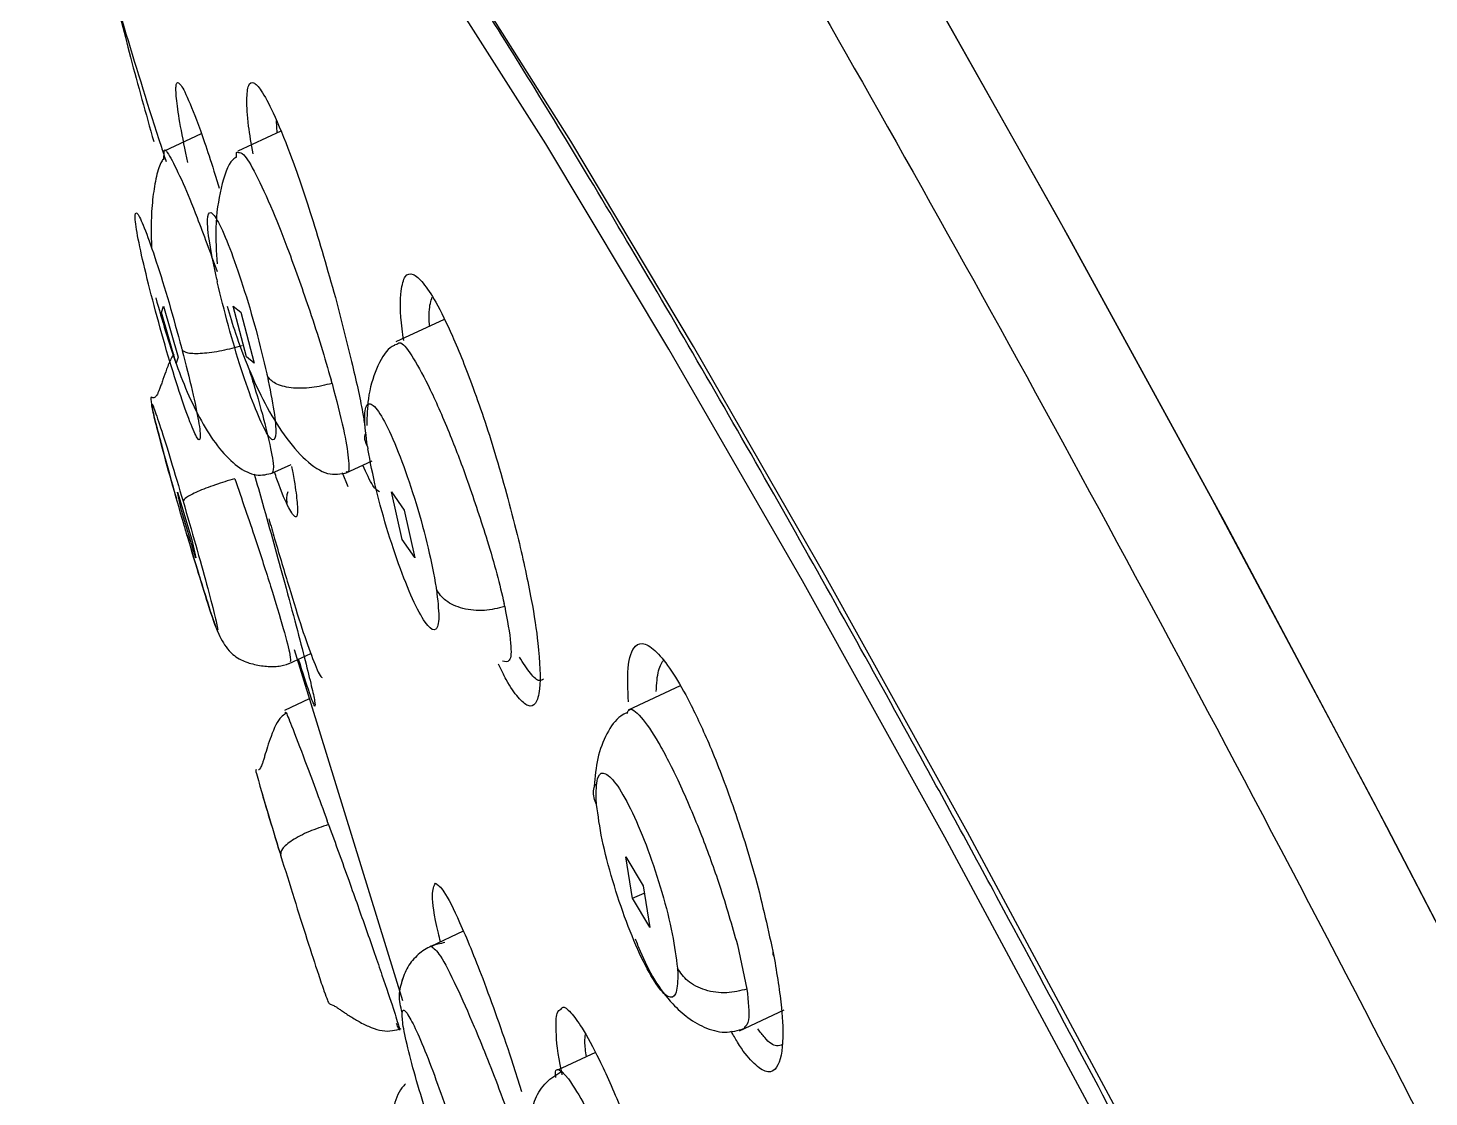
# Model space of a CAD drawing. Header units: millimetres. Extents: x 6110 to 6704, y -3675 to -2835.
# Drawn here: x 6564.889 to 6568.21, y -3186.723 to -3184.189 of the extents above; entities that cross this region are included whole.
import ezdxf

# ---------------------------------------------------------------- set-up
doc = ezdxf.new("R2010")
doc.units = ezdxf.units.MM
doc.header["$LTSCALE"] = 0.1
doc.layers.get('0').update_dxf_attribs({"lineweight": 13})

msp = doc.modelspace()

# ---------------------------------------------------------------- linework, layer by layer
at = {"linetype": 'Continuous', "lineweight": 25}
for p, q in [((6565.4877, -3184.4334), (6565.3858, -3184.4811)), ((6565.4791, -3184.4374), (6565.4777, -3184.4091)), ((6565.2992, -3184.44), (6565.2116, -3184.481)), ((6565.2104, -3184.5013), (6565.2117, -3184.4811)), ((6565.336, -3184.7847), (6565.3374, -3184.7908)), ((6565.2052, -3184.8634), (6565.2096, -3184.8486)), ((6565.2399, -3184.9841), (6565.2052, -3184.8634)), ((6565.2096, -3184.8486), (6565.2443, -3184.9693)), ((6565.4065, -3184.969), (6565.3748, -3184.8483)), ((6565.3748, -3184.8483), (6565.3929, -3184.8631)), ((6565.3929, -3184.8631), (6565.4247, -3184.9838)), ((6565.8751, -3184.8798), (6565.7608, -3184.9333)), ((6565.2443, -3184.9691), (6565.2398, -3184.9839)), ((6565.4246, -3184.9836), (6565.4065, -3184.9689)), ((6565.7567, -3184.9404), (6565.7632, -3184.9386)), ((6565.6094, -3185.0316), (6565.607, -3185.0232)), ((6565.6934, -3185.1815), (6565.6942, -3185.1868)), ((6565.4671, -3185.2448), (6565.5123, -3185.2236)), ((6565.6415, -3185.2447), (6565.7047, -3185.2151)), ((6565.6476, -3185.2765), (6565.634, -3185.2435)), ((6565.2529, -3185.3326), (6565.2433, -3185.2893)), ((6565.2433, -3185.2893), (6565.2773, -3185.4023)), ((6565.7755, -3185.4016), (6565.7501, -3185.2885)), ((6565.7501, -3185.2885), (6565.7808, -3185.3319)), ((6565.2869, -3185.4457), (6565.2529, -3185.3326)), ((6565.7808, -3185.3318), (6565.8061, -3185.4449)), ((6565.8061, -3185.4447), (6565.7754, -3185.4014)), ((6565.2773, -3185.4022), (6565.2869, -3185.4455)), ((6566.0188, -3185.5605), (6566.0172, -3185.5534)), ((6565.5195, -3185.6627), (6565.7762, -3186.4943)), ((6565.5076, -3185.6958), (6565.5592, -3185.6717)), ((6566.4349, -3185.7489), (6566.3115, -3185.8066)), ((6565.5556, -3185.7797), (6565.497, -3185.8071)), ((6565.499, -3185.814), (6565.4995, -3185.8125)), ((6565.6013, -3186.0776), (6565.5981, -3186.0687)), ((6566.3216, -3186.2523), (6566.3057, -3186.1539)), ((6566.3057, -3186.1539), (6566.3467, -3186.2228)), ((6566.3467, -3186.2228), (6566.3626, -3186.3211)), ((6566.3626, -3186.321), (6566.3216, -3186.2521)), ((6566.3217, -3186.2521), (6566.3495, -3186.2402)), ((6565.9204, -3186.3302), (6565.8435, -3186.3662)), ((6566.5704, -3186.3625), (6566.5929, -3186.4674)), ((6566.5758, -3186.5662), (6566.6812, -3186.5169)), ((6566.2337, -3186.6179), (6566.1438, -3186.66)), ((6566.0344, -3186.6331), (6566.0588, -3186.7099)), ((6566.1542, -3186.6626), (6566.1704, -3186.6803))]:
    msp.add_line(p, q, dxfattribs=at)
at = {"linetype": 'Continuous', "lineweight": 25, "flags": 128}
for points in [[(6565.1761, -3181.5788), (6565.2078, -3181.5723), (6565.3143, -3181.6126), (6565.4578, -3181.7339), (6565.6369, -3181.9353), (6565.8501, -3182.215), (6566.0955, -3182.5705), (6566.3711, -3182.9988), (6566.6743, -3183.4961), (6567.0028, -3184.0582), (6567.3534, -3184.6801), (6567.7233, -3185.3566), (6568.1093, -3186.0818), (6568.5079, -3186.8493), (6568.9158, -3187.6525), (6569.3293, -3188.4845), (6569.745, -3189.338), (6570.1592, -3190.2057), (6570.5684, -3191.0801), (6570.9689, -3191.9536), (6571.3574, -3192.8186), (6571.7304, -3193.6677)], [(6571.6781, -3193.5473), (6571.3054, -3192.7018), (6570.918, -3191.8416), (6570.5192, -3190.974), (6570.1122, -3190.1064), (6569.7007, -3189.2462), (6569.2881, -3188.4008), (6568.878, -3187.5773), (6568.4738, -3186.7829), (6568.079, -3186.0242), (6567.6969, -3185.3077), (6567.3309, -3184.6396), (6566.984, -3184.0255), (6566.6592, -3183.4708), (6566.3593, -3182.98), (6566.0869, -3182.5575), (6565.8441, -3182.2068), (6565.6332, -3181.9309), (6565.456, -3181.7322), (6565.3138, -3181.6123), (6565.2081, -3181.5723)], [(6570.8141, -3193.7412), (6570.4698, -3192.9561), (6570.1103, -3192.1551), (6569.739, -3191.3459), (6569.3594, -3190.5362), (6568.9754, -3189.7338), (6568.5904, -3188.9465), (6568.2083, -3188.1818), (6567.8328, -3187.4471), (6567.4674, -3186.7495), (6567.1156, -3186.0957), (6566.7809, -3185.492), (6566.4665, -3184.9442), (6566.1754, -3184.4576), (6565.9104, -3184.0369), (6565.6741, -3183.6861), (6565.4687, -3183.4086), (6565.2962, -3183.207), (6565.1583, -3183.0834), (6565.0563, -3183.0389)], [(6570.7978, -3193.8347), (6570.4513, -3193.0428), (6570.0888, -3192.2337), (6569.7139, -3191.4155), (6569.3304, -3190.5963), (6568.942, -3189.7843), (6568.5527, -3188.9876), (6568.1662, -3188.214), (6567.7864, -3187.4713), (6567.4171, -3186.7668), (6567.062, -3186.1075), (6566.7246, -3185.5), (6566.4082, -3184.9503), (6566.116, -3184.464), (6565.8509, -3184.0457), (6565.6156, -3183.6997), (6565.4123, -3183.4295), (6565.2431, -3183.2376), (6565.1097, -3183.1261), (6565.0133, -3183.0959), (6564.9943, -3183.1016)]]:
    msp.add_lwpolyline(points, dxfattribs=at)
at = {"linetype": 'Continuous', "lineweight": 25}
msp.add_arc((6566.6678, -3186.381), 0.0136, 171.0854, 216.7114, dxfattribs=at)
for points, knots in [([(6564.9837, -3181.6773), (6565.0323, -3181.6929), (6565.1305, -3181.7242), (6565.3919, -3182), (6565.7643, -3182.5015), (6566.2672, -3183.2845), (6566.8606, -3184.2963), (6567.5205, -3185.4904), (6568.2376, -3186.8552), (6568.9801, -3188.3268), (6569.74, -3189.8903), (6570.4814, -3191.4736), (6571.1986, -3193.0595), (6571.8555, -3194.5759), (6572.4479, -3196.006), (6572.9467, -3197.2845), (6573.3492, -3198.3961), (6573.636, -3199.2934), (6573.7966, -3199.9574), (6573.8415, -3200.3734), (6573.768, -3200.428), (6573.735, -3200.4525)], [0, 0, 0, 0, 0.04229, 0.08533, 0.138911, 0.194045, 0.247626, 0.302761, 0.356342, 0.411476, 0.465057, 0.520191, 0.573772, 0.628906, 0.682487, 0.737622, 0.791202, 0.846337, 0.899918, 0.955052, 1, 1, 1, 1]), ([(6569.705, -3191.3068), (6569.6663, -3191.2236), (6569.5897, -3191.059), (6569.4752, -3190.8146), (6569.3517, -3190.5528), (6569.2275, -3190.2913), (6569.1109, -3190.0476), (6569.0398, -3189.8997), (6568.9907, -3189.798), (6568.9262, -3189.6642), (6568.8429, -3189.4928), (6568.7527, -3189.3079), (6568.6811, -3189.1618), (6568.6009, -3188.9987), (6568.512, -3188.8189), (6568.4146, -3188.623), (6568.3196, -3188.4328), (6568.1995, -3188.1939), (6568.0303, -3187.8598), (6567.8057, -3187.4218), (6567.5806, -3186.9902), (6567.3754, -3186.6021), (6567.1833, -3186.244), (6566.997, -3185.9021), (6566.8192, -3185.5814), (6566.6525, -3185.2853), (6566.4835, -3184.9907), (6566.3187, -3184.7098), (6566.1636, -3184.4515), (6566.0213, -3184.2204), (6565.8632, -3183.9706), (6565.7083, -3183.7361), (6565.5725, -3183.5415), (6565.454, -3183.38), (6565.3451, -3183.2419), (6565.2408, -3183.1219), (6565.1847, -3183.068), (6565.1584, -3183.0427)], [0, 0, 0, 0, 0.021095, 0.041774, 0.062036, 0.087668, 0.108472, 0.124451, 0.125701, 0.134698, 0.158945, 0.170139, 0.182887, 0.197192, 0.213052, 0.230468, 0.249438, 0.264203, 0.295282, 0.341276, 0.387506, 0.421052, 0.458271, 0.499166, 0.532192, 0.567289, 0.604458, 0.642664, 0.679349, 0.714691, 0.748691, 0.803167, 0.844771, 0.873498, 0.920536, 0.962703, 1, 1, 1, 1]), ([(6564.8889, -3183.1031), (6564.8888, -3183.1285), (6564.8885, -3183.2001), (6564.9068, -3183.3529), (6564.9503, -3183.5773), (6565.0187, -3183.8539), (6565.1065, -3184.1592), (6565.1774, -3184.3874), (6565.2122, -3184.4941), (6565.2159, -3184.5055)], [0, 0, 0, 0, 0.102675, 0.289104, 0.461268, 0.647219, 0.846685, 0.983565, 1, 1, 1, 1]), ([(6565.0402, -3183.8784), (6565.0694, -3184.0054), (6565.1141, -3184.1998), (6565.168, -3184.3919), (6565.1867, -3184.4586)], [0, 0, 0, 0, 0.65288, 1, 1, 1, 1]), ([(6565.2676, -3184.5081), (6565.2613, -3184.4779), (6565.2491, -3184.4185), (6565.2402, -3184.3586), (6565.2383, -3184.3233), (6565.2443, -3184.3143), (6565.2595, -3184.336), (6565.2879, -3184.4051), (6565.3174, -3184.4877), (6565.3376, -3184.5549), (6565.3418, -3184.5686)], [0, 0, 0, 0, 0.126329, 0.248698, 0.365146, 0.481529, 0.617033, 0.774535, 0.953974, 1, 1, 1, 1]), ([(6565.4222, -3184.4876), (6565.4182, -3184.4644), (6565.4091, -3184.4103), (6565.4063, -3184.3565), (6565.4103, -3184.3217), (6565.4222, -3184.3147), (6565.4416, -3184.3349), (6565.4706, -3184.3885), (6565.5114, -3184.4879), (6565.5636, -3184.6387), (6565.5987, -3184.7625), (6565.6173, -3184.828)], [0, 0, 0, 0, 0.074924, 0.174551, 0.274105, 0.367357, 0.460545, 0.569026, 0.695126, 0.838767, 1, 1, 1, 1]), ([(6565.2093, -3184.5), (6565.2074, -3184.5027), (6565.2001, -3184.5134), (6565.1913, -3184.5455), (6565.1835, -3184.5944), (6565.1799, -3184.6505), (6565.181, -3184.6916), (6565.1814, -3184.7109)], [0, 0, 0, 0, 0.083185, 0.323154, 0.560285, 0.792894, 1, 1, 1, 1]), ([(6565.2117, -3184.4811), (6565.2117, -3184.4811), (6565.2123, -3184.4731), (6565.2263, -3184.4947), (6565.2531, -3184.5483), (6565.2916, -3184.6419), (6565.3207, -3184.7218), (6565.3369, -3184.7662)], [0, 0, 0, 0, 0.00138, 0.245307, 0.502784, 0.723515, 1, 1, 1, 1]), ([(6565.3833, -3184.4946), (6565.3802, -3184.4966), (6565.3637, -3184.5073), (6565.345, -3184.565), (6565.3311, -3184.6524), (6565.3352, -3184.7193), (6565.3371, -3184.7486)], [0, 0, 0, 0, 0.07823, 0.417002, 0.74435, 1, 1, 1, 1]), ([(6565.3833, -3184.4965), (6565.3829, -3184.4903), (6565.3823, -3184.4807), (6565.386, -3184.4835), (6565.3873, -3184.4844)], [0, 0, 0, 0, 0.642536, 1, 1, 1, 1]), ([(6565.3873, -3184.4844), (6565.391, -3184.4841), (6565.3992, -3184.4833), (6565.428, -3184.5322), (6565.4659, -3184.6145), (6565.5109, -3184.7275), (6565.5403, -3184.8125), (6565.5567, -3184.8598)], [0, 0, 0, 0, 0.163589, 0.367905, 0.583543, 0.76843, 1, 1, 1, 1]), ([(6565.1875, -3184.8472), (6565.1787, -3184.8131), (6565.1613, -3184.7452), (6565.1454, -3184.6684), (6565.1405, -3184.6259), (6565.1477, -3184.6246), (6565.1659, -3184.6644), (6565.1922, -3184.7398), (6565.2233, -3184.8399), (6565.2428, -3184.9112), (6565.2525, -3184.9468)], [0, 0, 0, 0, 0.126067, 0.25071, 0.374171, 0.497375, 0.621402, 0.746865, 0.873519, 1, 1, 1, 1]), ([(6565.336, -3184.7847), (6565.3297, -3184.7541), (6565.3171, -3184.6932), (6565.3125, -3184.6374), (6565.3199, -3184.6198), (6565.3389, -3184.6444), (6565.3664, -3184.7072), (6565.3983, -3184.7988), (6565.4305, -3184.9068), (6565.4467, -3184.9747), (6565.4548, -3185.0087)], [0, 0, 0, 0, 0.126069, 0.250709, 0.37416, 0.497364, 0.621398, 0.746866, 0.873526, 1, 1, 1, 1]), ([(6565.7794, -3184.9301), (6565.778, -3184.9207), (6565.7704, -3184.8681), (6565.7713, -3184.8138), (6565.7815, -3184.7736), (6565.7998, -3184.7688), (6565.8246, -3184.7899), (6565.8562, -3184.8382), (6565.8965, -3184.9198), (6565.9463, -3185.0447), (6566.0031, -3185.2141), (6566.0349, -3185.3373), (6566.0517, -3185.4024)], [0, 0, 0, 0, 0.0275018, 0.1537037, 0.2448284, 0.3358911, 0.4211884, 0.5064361, 0.6056878, 0.7210509, 0.8524898, 1, 1, 1, 1]), ([(6565.4561, -3185.0146), (6565.462, -3185.0439), (6565.4738, -3185.1021), (6565.4778, -3185.1551), (6565.4704, -3185.1718), (6565.4519, -3185.148), (6565.4252, -3185.0876), (6565.3942, -3184.9993), (6565.3623, -3184.8935), (6565.3457, -3184.8252), (6565.3374, -3184.7908)], [0, 0, 0, 0, 0.125258, 0.248647, 0.372146, 0.495816, 0.619112, 0.743201, 0.870565, 1, 1, 1, 1]), ([(6565.1914, -3184.8289), (6565.2067, -3184.8821), (6565.2373, -3184.9885), (6565.2913, -3185.1122), (6565.3426, -3185.1891), (6565.3857, -3185.2314), (6565.4304, -3185.2538), (6565.4565, -3185.247), (6565.4695, -3185.2436)], [0, 0, 0, 0, 0.2427535, 0.4853262, 0.6103699, 0.7388528, 0.8697127, 1, 1, 1, 1]), ([(6565.6173, -3184.828), (6565.6304, -3184.8788), (6565.6548, -3184.973), (6565.6789, -3185.0792), (6565.6854, -3185.121), (6565.687, -3185.1311)], [0, 0, 0, 0, 0.470357, 0.871747, 1, 1, 1, 1]), ([(6565.8409, -3184.8958), (6565.8408, -3184.8945), (6565.8388, -3184.8701), (6565.8406, -3184.8448), (6565.8455, -3184.8316), (6565.8471, -3184.8271)], [0, 0, 0, 0, 0.037378, 0.672922, 1, 1, 1, 1]), ([(6565.2542, -3184.9533), (6565.2626, -3184.9865), (6565.2794, -3185.0523), (6565.2945, -3185.1263), (6565.299, -3185.1669), (6565.2916, -3185.1674), (6565.2737, -3185.1278), (6565.2477, -3185.054), (6565.2169, -3184.9548), (6565.1973, -3184.8832), (6565.1875, -3184.8472)], [0, 0, 0, 0, 0.125219, 0.248566, 0.372044, 0.495668, 0.618931, 0.743086, 0.870607, 1, 1, 1, 1]), ([(6565.3608, -3184.8484), (6565.3671, -3184.8698), (6565.3818, -3184.9194), (6565.4118, -3184.9989), (6565.4504, -3185.0822), (6565.4963, -3185.1582), (6565.5475, -3185.2174), (6565.6007, -3185.2525), (6565.6302, -3185.2462), (6565.6452, -3185.243)], [0, 0, 0, 0, 0.1013393, 0.2348134, 0.3731814, 0.5188206, 0.6729588, 0.8345774, 1, 1, 1, 1]), ([(6565.5567, -3184.8598), (6565.566, -3184.888), (6565.5845, -3184.9444), (6565.5995, -3184.9969), (6565.607, -3185.0232)], [0, 0, 0, 0, 0.50002, 1, 1, 1, 1]), ([(6565.7632, -3184.9386), (6565.766, -3184.9364), (6565.7735, -3184.9303), (6565.8015, -3184.968), (6565.842, -3185.0432), (6565.8875, -3185.1471), (6565.9353, -3185.2727), (6565.9624, -3185.3572), (6565.9774, -3185.4042)], [0, 0, 0, 0, 0.102581, 0.28033, 0.45613, 0.641669, 0.80076, 1, 1, 1, 1]), ([(6565.2345, -3184.9615), (6565.2323, -3184.9651), (6565.2264, -3184.9748), (6565.218, -3184.9955), (6565.2103, -3185.0171), (6565.205, -3185.033), (6565.2015, -3185.0428), (6565.1982, -3185.0513), (6565.1952, -3185.0578), (6565.1924, -3185.0621), (6565.1855, -3185.0686), (6565.1787, -3185.0596), (6565.1792, -3185.075), (6565.1889, -3185.1162), (6565.1989, -3185.1535), (6565.2025, -3185.1669)], [0, 0, 0, 0, 0.042917, 0.11592, 0.173274, 0.196051, 0.215438, 0.23273, 0.250016, 0.269561, 0.293225, 0.446734, 0.714389, 0.897366, 1, 1, 1, 1]), ([(6565.2525, -3184.9468), (6565.2528, -3184.9479), (6565.2533, -3184.9501), (6565.2539, -3184.9522), (6565.2542, -3184.9533)], [0, 0, 0, 0, 0.500525, 1, 1, 1, 1]), ([(6565.396, -3184.9425), (6565.38, -3184.9468), (6565.3554, -3184.9533), (6565.3238, -3184.9586), (6565.3015, -3184.961), (6565.2827, -3184.9616), (6565.2635, -3184.96), (6565.2579, -3184.9559), (6565.2542, -3184.9533)], [0, 0, 0, 0, 0.243287, 0.37374, 0.506249, 0.637847, 0.765675, 1, 1, 1, 1]), ([(6565.7575, -3184.9416), (6565.754, -3184.9434), (6565.7367, -3184.9523), (6565.7138, -3184.995), (6565.6936, -3185.0589), (6565.6924, -3185.1095), (6565.6919, -3185.1311)], [0, 0, 0, 0, 0.085642, 0.425378, 0.755582, 1, 1, 1, 1]), ([(6565.4129, -3184.9984), (6565.4203, -3185.0224), (6565.4392, -3185.084), (6565.4594, -3185.1634), (6565.473, -3185.2293), (6565.4696, -3185.2393), (6565.4679, -3185.2442)], [0, 0, 0, 0, 0.170152, 0.435326, 0.722401, 1, 1, 1, 1]), ([(6565.4548, -3185.0087), (6565.455, -3185.0097), (6565.4555, -3185.0117), (6565.4559, -3185.0136), (6565.4561, -3185.0146)], [0, 0, 0, 0, 0.500122, 1, 1, 1, 1]), ([(6565.6094, -3185.0316), (6565.5933, -3185.0357), (6565.5687, -3185.0419), (6565.5358, -3185.0437), (6565.512, -3185.0426), (6565.4913, -3185.0385), (6565.4693, -3185.0304), (6565.4613, -3185.0208), (6565.4561, -3185.0146)], [0, 0, 0, 0, 0.243293, 0.3737457, 0.5062505, 0.6378536, 0.7656734, 1, 1, 1, 1]), ([(6565.6094, -3185.0316), (6565.6195, -3185.07), (6565.6387, -3185.1433), (6565.6495, -3185.2125), (6565.6505, -3185.2454), (6565.6436, -3185.2414), (6565.6426, -3185.2408)], [0, 0, 0, 0, 0.331297, 0.632439, 0.944639, 1, 1, 1, 1]), ([(6565.2579, -3185.3648), (6565.248, -3185.3303), (6565.2281, -3185.2617), (6565.2031, -3185.1706), (6565.1864, -3185.1056), (6565.1802, -3185.0754), (6565.1856, -3185.0845), (6565.2017, -3185.1319), (6565.2265, -3185.2106), (6565.2464, -3185.2777), (6565.2563, -3185.3112)], [0, 0, 0, 0, 0.126109, 0.250838, 0.374361, 0.49757, 0.621472, 0.74674, 0.873262, 1, 1, 1, 1]), ([(6565.6934, -3185.1815), (6565.6903, -3185.1563), (6565.684, -3185.1063), (6565.6919, -3185.0749), (6565.7114, -3185.0833), (6565.7407, -3185.1321), (6565.7752, -3185.2139), (6565.8096, -3185.316), (6565.8395, -3185.425), (6565.8506, -3185.4853), (6565.8562, -3185.5154)], [0, 0, 0, 0, 0.126068, 0.250711, 0.374162, 0.497361, 0.62139, 0.746851, 0.873514, 1, 1, 1, 1]), ([(6565.2025, -3185.1669), (6565.2056, -3185.1788), (6565.2152, -3185.215), (6565.2298, -3185.2675), (6565.2402, -3185.3033), (6565.2407, -3185.305)], [0, 0, 0, 0, 0.318339, 0.966676, 1, 1, 1, 1]), ([(6565.6934, -3185.1815), (6565.6894, -3185.1723), (6565.6847, -3185.1614), (6565.6895, -3185.1501), (6565.6902, -3185.1484)], [0, 0, 0, 0, 0.847499, 1, 1, 1, 1]), ([(6565.8569, -3185.5205), (6565.8597, -3185.5443), (6565.8651, -3185.5916), (6565.857, -3185.6207), (6565.8378, -3185.612), (6565.8092, -3185.5643), (6565.7756, -3185.4853), (6565.7419, -3185.3864), (6565.7118, -3185.2787), (6565.7001, -3185.2176), (6565.6942, -3185.1868)], [0, 0, 0, 0, 0.1252597, 0.2486461, 0.3721465, 0.4958191, 0.6191131, 0.7432021, 0.8705726, 1, 1, 1, 1]), ([(6565.5133, -3185.2288), (6565.5143, -3185.2336), (6565.5209, -3185.2663), (6565.5263, -3185.3057), (6565.5286, -3185.3419), (6565.5231, -3185.3531), (6565.5074, -3185.3297), (6565.4895, -3185.2906), (6565.4749, -3185.2476), (6565.473, -3185.242)], [0, 0, 0, 0, 0.030142, 0.202784, 0.369016, 0.5288, 0.733711, 0.965243, 1, 1, 1, 1]), ([(6565.7218, -3185.2884), (6565.717, -3185.2856), (6565.7069, -3185.2796), (6565.6907, -3185.2443), (6565.6821, -3185.2257)], [0, 0, 0, 0, 0.474139, 1, 1, 1, 1]), ([(6565.3788, -3185.2576), (6565.3631, -3185.2623), (6565.3389, -3185.2696), (6565.31, -3185.2803), (6565.2903, -3185.2883), (6565.2747, -3185.2958), (6565.26, -3185.3043), (6565.2578, -3185.3085), (6565.2563, -3185.3112)], [0, 0, 0, 0, 0.244175, 0.374723, 0.507127, 0.638486, 0.766022, 1, 1, 1, 1]), ([(6565.3788, -3185.2576), (6565.3955, -3185.306), (6565.4262, -3185.3949), (6565.4664, -3185.5203), (6565.4956, -3185.6168), (6565.5123, -3185.6814), (6565.5108, -3185.6884), (6565.5101, -3185.6916)], [0, 0, 0, 0, 0.225144, 0.412919, 0.621402, 0.82234, 1, 1, 1, 1]), ([(6565.4248, -3185.2462), (6565.4314, -3185.2693), (6565.4564, -3185.3565), (6565.4918, -3185.4846), (6565.5249, -3185.608), (6565.5466, -3185.6915), (6565.5612, -3185.7511), (6565.5703, -3185.7925), (6565.569, -3185.7952), (6565.5684, -3185.7966)], [0, 0, 0, 0, 0.081139, 0.305939, 0.446743, 0.582501, 0.713216, 0.838861, 1, 1, 1, 1]), ([(6565.5049, -3185.2884), (6565.5038, -3185.2917), (6565.5017, -3185.2983), (6565.5011, -3185.3078), (6565.5022, -3185.3136), (6565.5026, -3185.316)], [0, 0, 0, 0, 0.368215, 0.728419, 1, 1, 1, 1]), ([(6565.2563, -3185.3112), (6565.2665, -3185.3462), (6565.2867, -3185.4156), (6565.3133, -3185.5115), (6565.332, -3185.5829), (6565.3402, -3185.6199), (6565.3364, -3185.6165), (6565.3214, -3185.5735), (6565.2972, -3185.497), (6565.2769, -3185.4289), (6565.2667, -3185.3945)], [0, 0, 0, 0, 0.1260272, 0.2496439, 0.3732343, 0.4972172, 0.6207832, 0.7444554, 0.8706549, 1, 1, 1, 1]), ([(6565.2667, -3185.3945), (6565.2652, -3185.3896), (6565.2623, -3185.3797), (6565.2594, -3185.3698), (6565.2579, -3185.3648)], [0, 0, 0, 0, 0.500205, 1, 1, 1, 1]), ([(6565.4596, -3185.3527), (6565.4642, -3185.3685), (6565.4808, -3185.4257), (6565.508, -3185.517), (6565.5388, -3185.6161), (6565.564, -3185.687), (6565.5799, -3185.7246), (6565.5851, -3185.7281), (6565.586, -3185.7288)], [0, 0, 0, 0, 0.082915, 0.300639, 0.518381, 0.735698, 0.952585, 1, 1, 1, 1]), ([(6565.2652, -3185.3898), (6565.2749, -3185.4224), (6565.2862, -3185.4607), (6565.2956, -3185.4909), (6565.297, -3185.4954)], [0, 0, 0, 0, 0.849526, 1, 1, 1, 1]), ([(6565.9774, -3185.4042), (6565.9854, -3185.4311), (6566.0013, -3185.4849), (6566.0119, -3185.5306), (6566.0172, -3185.5534)], [0, 0, 0, 0, 0.5000249, 1, 1, 1, 1]), ([(6566.0517, -3185.4024), (6566.0627, -3185.4511), (6566.0829, -3185.5415), (6566.1016, -3185.6676), (6566.1049, -3185.7532), (6566.0933, -3185.7939), (6566.0756, -3185.8002), (6566.0515, -3185.779), (6566.0275, -3185.7457), (6566.0104, -3185.7102), (6566.0043, -3185.6975)], [0, 0, 0, 0, 0.154054, 0.285507, 0.479645, 0.601241, 0.718483, 0.831371, 0.939889, 1, 1, 1, 1]), ([(6565.297, -3185.4954), (6565.3028, -3185.5141), (6565.3192, -3185.5669), (6565.3365, -3185.6204), (6565.3601, -3185.6632), (6565.3849, -3185.6832), (6565.408, -3185.693), (6565.4248, -3185.6979), (6565.442, -3185.7011), (6565.4586, -3185.7028), (6565.4741, -3185.7028), (6565.4936, -3185.7009), (6565.5053, -3185.6963), (6565.5133, -3185.6931)], [0, 0, 0, 0, 0.143142, 0.402767, 0.576941, 0.696891, 0.74109, 0.778032, 0.811475, 0.84501, 0.880735, 0.919078, 1, 1, 1, 1]), ([(6565.8562, -3185.5154), (6565.8563, -3185.5163), (6565.8565, -3185.518), (6565.8568, -3185.5196), (6565.8569, -3185.5205)], [0, 0, 0, 0, 0.500601, 1, 1, 1, 1]), ([(6566.0188, -3185.5605), (6566.0028, -3185.5645), (6565.9782, -3185.5707), (6565.9444, -3185.5699), (6565.9195, -3185.5657), (6565.8974, -3185.5579), (6565.8733, -3185.5442), (6565.8633, -3185.5298), (6565.8569, -3185.5205)], [0, 0, 0, 0, 0.243279, 0.373742, 0.506255, 0.637843, 0.765653, 1, 1, 1, 1]), ([(6566.0188, -3185.5605), (6566.0247, -3185.5923), (6566.036, -3185.6524), (6566.0326, -3185.6954), (6566.0196, -3185.6917), (6566.0133, -3185.6898)], [0, 0, 0, 0, 0.3646094, 0.6890265, 1, 1, 1, 1]), ([(6566.3121, -3185.7862), (6566.311, -3185.7577), (6566.3085, -3185.6946), (6566.3241, -3185.6509), (6566.3505, -3185.6449), (6566.3819, -3185.6688), (6566.4181, -3185.7169), (6566.4597, -3185.79), (6566.5081, -3185.8943), (6566.5626, -3186.0364), (6566.6187, -3186.2136), (6566.6437, -3186.3284), (6566.6569, -3186.3891)], [0, 0, 0, 0, 0.096698, 0.213923, 0.298564, 0.383151, 0.462379, 0.541555, 0.633739, 0.740903, 0.862978, 1, 1, 1, 1]), ([(6565.5684, -3185.7966), (6565.5653, -3185.79), (6565.559, -3185.7768), (6565.5397, -3185.7159), (6565.53, -3185.6853)], [0, 0, 0, 0, 0.497685, 1, 1, 1, 1]), ([(6566.1105, -3185.7329), (6566.1077, -3185.7346), (6566.1, -3185.7395), (6566.0806, -3185.7229), (6566.0626, -3185.6944), (6566.0538, -3185.6803)], [0, 0, 0, 0, 0.222176, 0.616135, 1, 1, 1, 1]), ([(6566.3779, -3185.7622), (6566.3791, -3185.7438), (6566.3814, -3185.7075), (6566.3918, -3185.6929), (6566.397, -3185.6857)], [0, 0, 0, 0, 0.5060511, 1, 1, 1, 1]), ([(6566.3089, -3185.8143), (6566.3101, -3185.8111), (6566.3151, -3185.7972), (6566.3402, -3185.8174), (6566.382, -3185.8771), (6566.4327, -3185.9763), (6566.4837, -3186.0961), (6566.5335, -3186.233), (6566.5572, -3186.3162), (6566.5704, -3186.3625)], [0, 0, 0, 0, 0.047552, 0.20896, 0.363996, 0.518449, 0.680615, 0.822266, 1, 1, 1, 1]), ([(6565.4994, -3185.8145), (6565.4958, -3185.8168), (6565.4829, -3185.8246), (6565.4693, -3185.8552), (6565.4569, -3185.8905), (6565.451, -3185.9106), (6565.447, -3185.9242), (6565.4444, -3185.9324), (6565.442, -3185.9389), (6565.4389, -3185.9456), (6565.4358, -3185.948), (6565.4353, -3185.9477), (6565.4352, -3185.9476)], [0, 0, 0, 0, 0.1306195, 0.4634663, 0.591861, 0.6905431, 0.7302197, 0.7656029, 0.7999017, 0.836856, 0.9310482, 1, 1, 1, 1]), ([(6565.4995, -3185.8125), (6565.4994, -3185.8111), (6565.499, -3185.807), (6565.5131, -3185.8418), (6565.5338, -3185.896), (6565.5453, -3185.9261)], [0, 0, 0, 0, 0.187785, 0.548384, 1, 1, 1, 1]), ([(6566.3084, -3185.8123), (6566.3035, -3185.8147), (6566.285, -3185.8235), (6566.26, -3185.86), (6566.2369, -3185.9171), (6566.2331, -3185.9643), (6566.2312, -3185.9874)], [0, 0, 0, 0, 0.111378, 0.417242, 0.715941, 1, 1, 1, 1]), ([(6565.5453, -3185.9261), (6565.5534, -3185.9475), (6565.5695, -3185.9904), (6565.5885, -3186.0426), (6565.5981, -3186.0687)], [0, 0, 0, 0, 0.500049, 1, 1, 1, 1]), ([(6565.4304, -3185.9478), (6565.4297, -3185.9475), (6565.4273, -3185.9468), (6565.4305, -3185.9575), (6565.436, -3185.9772), (6565.4384, -3185.9861)], [0, 0, 0, 0, 0.198786, 0.641497, 1, 1, 1, 1]), ([(6566.2353, -3186.0106), (6566.2359, -3185.9929), (6566.237, -3185.9576), (6566.2563, -3185.9508), (6566.2854, -3185.9809), (6566.3215, -3186.0459), (6566.3592, -3186.1361), (6566.3928, -3186.2385), (6566.4188, -3186.3407), (6566.4252, -3186.3922), (6566.4284, -3186.4179)], [0, 0, 0, 0, 0.126121, 0.2508428, 0.3743722, 0.4975745, 0.6214694, 0.7467359, 0.8732647, 1, 1, 1, 1]), ([(6565.4384, -3185.9861), (6565.4395, -3185.9899), (6565.4441, -3186.0067), (6565.4608, -3186.0627), (6565.4795, -3186.1236), (6565.489, -3186.1548)], [0, 0, 0, 0, 0.1257183, 0.5515201, 1, 1, 1, 1]), ([(6565.4384, -3185.9861), (6565.4384, -3185.9862), (6565.441, -3185.996), (6565.4569, -3186.0498), (6565.4761, -3186.1126), (6565.4857, -3186.144)], [0, 0, 0, 0, 0.009421, 0.505025, 1, 1, 1, 1]), ([(6566.2366, -3186.03), (6566.2323, -3186.0192), (6566.2258, -3186.003), (6566.2317, -3185.9865), (6566.2337, -3185.981)], [0, 0, 0, 0, 0.666818, 1, 1, 1, 1]), ([(6566.2366, -3186.03), (6566.2363, -3186.0266), (6566.2357, -3186.0198), (6566.2354, -3186.0137), (6566.2353, -3186.0106)], [0, 0, 0, 0, 0.500083, 1, 1, 1, 1]), ([(6566.4293, -3186.4364), (6566.4285, -3186.4529), (6566.4267, -3186.4856), (6566.4075, -3186.4907), (6566.3789, -3186.4607), (6566.3435, -3186.3971), (6566.3067, -3186.3093), (6566.2736, -3186.2098), (6566.2473, -3186.1088), (6566.2402, -3186.0565), (6566.2366, -3186.03)], [0, 0, 0, 0, 0.125211, 0.248744, 0.372538, 0.496596, 0.620186, 0.74404, 0.870529, 1, 1, 1, 1]), ([(6565.6013, -3186.0776), (6565.5856, -3186.0827), (6565.5615, -3186.0907), (6565.5335, -3186.104), (6565.5148, -3186.1147), (6565.5006, -3186.1253), (6565.488, -3186.138), (6565.4878, -3186.1454), (6565.4876, -3186.1502)], [0, 0, 0, 0, 0.243288, 0.373708, 0.506233, 0.637851, 0.765667, 1, 1, 1, 1]), ([(6565.6013, -3186.0776), (6565.6175, -3186.1222), (6565.6478, -3186.2056), (6565.6923, -3186.3315), (6565.7293, -3186.4379), (6565.7566, -3186.5192), (6565.7695, -3186.5608), (6565.7709, -3186.5698), (6565.764, -3186.5531), (6565.7622, -3186.5487)], [0, 0, 0, 0, 0.171743, 0.320664, 0.481909, 0.638853, 0.795746, 0.947118, 1, 1, 1, 1]), ([(6565.4857, -3186.144), (6565.486, -3186.145), (6565.4866, -3186.1471), (6565.4873, -3186.1492), (6565.4876, -3186.1502)], [0, 0, 0, 0, 0.500819, 1, 1, 1, 1]), ([(6565.4876, -3186.1502), (6565.4982, -3186.1845), (6565.5193, -3186.2526), (6565.5503, -3186.3502), (6565.5707, -3186.4135), (6565.5765, -3186.4305), (6565.577, -3186.4318)], [0, 0, 0, 0, 0.327373, 0.649894, 0.972754, 1, 1, 1, 1]), ([(6565.8665, -3186.3555), (6565.8648, -3186.3485), (6565.8516, -3186.295), (6565.8445, -3186.2365), (6565.8512, -3186.2229), (6565.8545, -3186.2161)], [0, 0, 0, 0, 0.069628, 0.536944, 1, 1, 1, 1]), ([(6565.8545, -3186.2161), (6565.8604, -3186.2203), (6565.8731, -3186.2291), (6565.9119, -3186.3057), (6565.9574, -3186.4167), (6566.0002, -3186.5328), (6566.0231, -3186.5998), (6566.0344, -3186.6331)], [0, 0, 0, 0, 0.206176, 0.441336, 0.705399, 0.853648, 1, 1, 1, 1]), ([(6565.8769, -3186.3573), (6565.8658, -3186.3595), (6565.8433, -3186.364), (6565.8128, -3186.3843), (6565.7874, -3186.4135), (6565.7783, -3186.4391), (6565.7739, -3186.4518)], [0, 0, 0, 0, 0.2421335, 0.4940187, 0.7493185, 1, 1, 1, 1]), ([(6566.3283, -3186.3484), (6566.332, -3186.3581), (6566.3547, -3186.4174), (6566.3946, -3186.4837), (6566.4548, -3186.5383), (6566.499, -3186.5631), (6566.5485, -3186.5741), (6566.5778, -3186.5635), (6566.593, -3186.558)], [0, 0, 0, 0, 0.0671155, 0.4085616, 0.531647, 0.6726402, 0.8299909, 1, 1, 1, 1]), ([(6565.8449, -3186.3659), (6565.8509, -3186.3706), (6565.8633, -3186.3802), (6565.9014, -3186.4531), (6565.9404, -3186.5412), (6565.9752, -3186.6258), (6566.0068, -3186.7071), (6566.0378, -3186.7917), (6566.0687, -3186.8816), (6566.099, -3186.9785), (6566.1235, -3187.0698), (6566.1252, -3187.0978), (6566.126, -3187.1112)], [0, 0, 0, 0, 0.121463, 0.248883, 0.358767, 0.425383, 0.49966, 0.583858, 0.653837, 0.750775, 0.880329, 1, 1, 1, 1]), ([(6566.6569, -3186.3891), (6566.6641, -3186.4321), (6566.6774, -3186.5118), (6566.68, -3186.609), (6566.6661, -3186.661), (6566.6379, -3186.667), (6566.607, -3186.6433), (6566.5788, -3186.6086), (6566.5607, -3186.5763), (6566.5556, -3186.5672)], [0, 0, 0, 0, 0.1759344, 0.3260569, 0.547777, 0.686641, 0.8205432, 0.949466, 1, 1, 1, 1]), ([(6566.4284, -3186.4179), (6566.4286, -3186.4212), (6566.4291, -3186.4276), (6566.4293, -3186.4335), (6566.4293, -3186.4364)], [0, 0, 0, 0, 0.501005, 1, 1, 1, 1]), ([(6566.5929, -3186.4674), (6566.5771, -3186.4714), (6566.5529, -3186.4776), (6566.519, -3186.4756), (6566.494, -3186.4703), (6566.4714, -3186.4609), (6566.4464, -3186.4449), (6566.4355, -3186.4285), (6566.4284, -3186.4179)], [0, 0, 0, 0, 0.244157, 0.37471, 0.507119, 0.638485, 0.76603, 1, 1, 1, 1]), ([(6565.577, -3186.4318), (6565.5818, -3186.4463), (6565.5953, -3186.487), (6565.6028, -3186.5045), (6565.6052, -3186.5024), (6565.6149, -3186.5072), (6565.62, -3186.5102), (6565.6264, -3186.5144), (6565.6343, -3186.5198), (6565.6434, -3186.5259), (6565.6579, -3186.5354), (6565.6785, -3186.5478), (6565.7039, -3186.5596), (6565.7398, -3186.5705), (6565.7598, -3186.5648), (6565.7736, -3186.5608)], [0, 0, 0, 0, 0.134234, 0.378666, 0.523926, 0.547902, 0.568381, 0.586718, 0.604555, 0.62356, 0.644875, 0.696547, 0.76085, 0.835538, 1, 1, 1, 1]), ([(6565.7756, -3186.5227), (6565.7723, -3186.5091), (6565.7656, -3186.4823), (6565.7735, -3186.4558), (6565.7774, -3186.4427)], [0, 0, 0, 0, 0.50616, 1, 1, 1, 1]), ([(6566.5929, -3186.4674), (6566.5962, -3186.4961), (6566.6019, -3186.5453), (6566.5907, -3186.5548), (6566.5861, -3186.5587)], [0, 0, 0, 0, 0.582103, 1, 1, 1, 1]), ([(6565.7756, -3186.5227), (6565.7765, -3186.5198), (6565.7783, -3186.5141), (6565.7843, -3186.5211), (6565.7872, -3186.5246)], [0, 0, 0, 0, 0.499932, 1, 1, 1, 1]), ([(6565.8685, -3186.8654), (6565.8591, -3186.8385), (6565.8395, -3186.7823), (6565.812, -3186.6933), (6565.7901, -3186.6131), (6565.7763, -3186.5502), (6565.7758, -3186.5319), (6565.7756, -3186.5227)], [0, 0, 0, 0, 0.185679, 0.388547, 0.593431, 0.79719, 1, 1, 1, 1]), ([(6565.7872, -3186.5246), (6565.7932, -3186.5347), (6565.8053, -3186.5549), (6565.8328, -3186.62), (6565.8634, -3186.7017), (6565.8938, -3186.7917), (6565.9203, -3186.8786), (6565.9405, -3186.9536), (6565.9535, -3187.0131), (6565.9539, -3187.0309), (6565.9541, -3187.0398)], [0, 0, 0, 0, 0.127077, 0.254782, 0.383163, 0.509836, 0.632003, 0.752278, 0.8743, 1, 1, 1, 1]), ([(6566.1551, -3186.6705), (6566.1545, -3186.6675), (6566.1444, -3186.6219), (6566.1398, -3186.5699), (6566.1404, -3186.5217), (6566.1487, -3186.5168), (6566.1523, -3186.5147)], [0, 0, 0, 0, 0.029444, 0.449471, 0.767565, 1, 1, 1, 1]), ([(6566.1523, -3186.5147), (6566.1533, -3186.5132), (6566.1579, -3186.5064), (6566.1747, -3186.5205), (6566.2033, -3186.5588), (6566.2436, -3186.6334), (6566.2958, -3186.7509), (6566.3572, -3186.9107), (6566.3948, -3187.0294), (6566.4145, -3187.0916)], [0, 0, 0, 0, 0.036307, 0.160723, 0.28508, 0.43555, 0.604875, 0.793, 1, 1, 1, 1]), ([(6566.6781, -3186.5985), (6566.6733, -3186.6006), (6566.6619, -3186.6055), (6566.6412, -3186.5915), (6566.6245, -3186.5692), (6566.6191, -3186.5618)], [0, 0, 0, 0, 0.3210678, 0.7769482, 1, 1, 1, 1]), ([(6566.2124, -3186.6279), (6566.2108, -3186.615), (6566.2078, -3186.5915), (6566.2096, -3186.58), (6566.2104, -3186.5748)], [0, 0, 0, 0, 0.548131, 1, 1, 1, 1]), ([(6566.0869, -3186.8136), (6566.0841, -3186.7999), (6566.0784, -3186.7712), (6566.0894, -3186.7265), (6566.1148, -3186.6865), (6566.1413, -3186.6704), (6566.1542, -3186.6626)], [0, 0, 0, 0, 0.233266, 0.48832, 0.749782, 1, 1, 1, 1]), ([(6566.14, -3186.677), (6566.1397, -3186.674), (6566.1376, -3186.6523), (6566.1465, -3186.6578), (6566.1542, -3186.6626)], [0, 0, 0, 0, 0.141584, 1, 1, 1, 1]), ([(6565.7835, -3186.6922), (6565.7807, -3186.6953), (6565.7677, -3186.709), (6565.7528, -3186.748), (6565.7497, -3186.7864), (6565.7482, -3186.8051)], [0, 0, 0, 0, 0.126983, 0.574725, 1, 1, 1, 1]), ([(6566.1704, -3186.6803), (6566.1828, -3186.6995), (6566.2081, -3186.7389), (6566.2588, -3186.8456), (6566.3029, -3186.9519), (6566.3382, -3187.044), (6566.3675, -3187.1264), (6566.3929, -3187.2049), (6566.4153, -3187.2828), (6566.4321, -3187.3568), (6566.437, -3187.4115), (6566.4242, -3187.4089), (6566.418, -3187.4076)], [0, 0, 0, 0, 0.121469, 0.248877, 0.358768, 0.425384, 0.499655, 0.584087, 0.651967, 0.752696, 0.879928, 1, 1, 1, 1])]:
    msp.add_open_spline(points, degree=3, knots=knots, dxfattribs=at)

doc.saveas('drawing.dxf')
